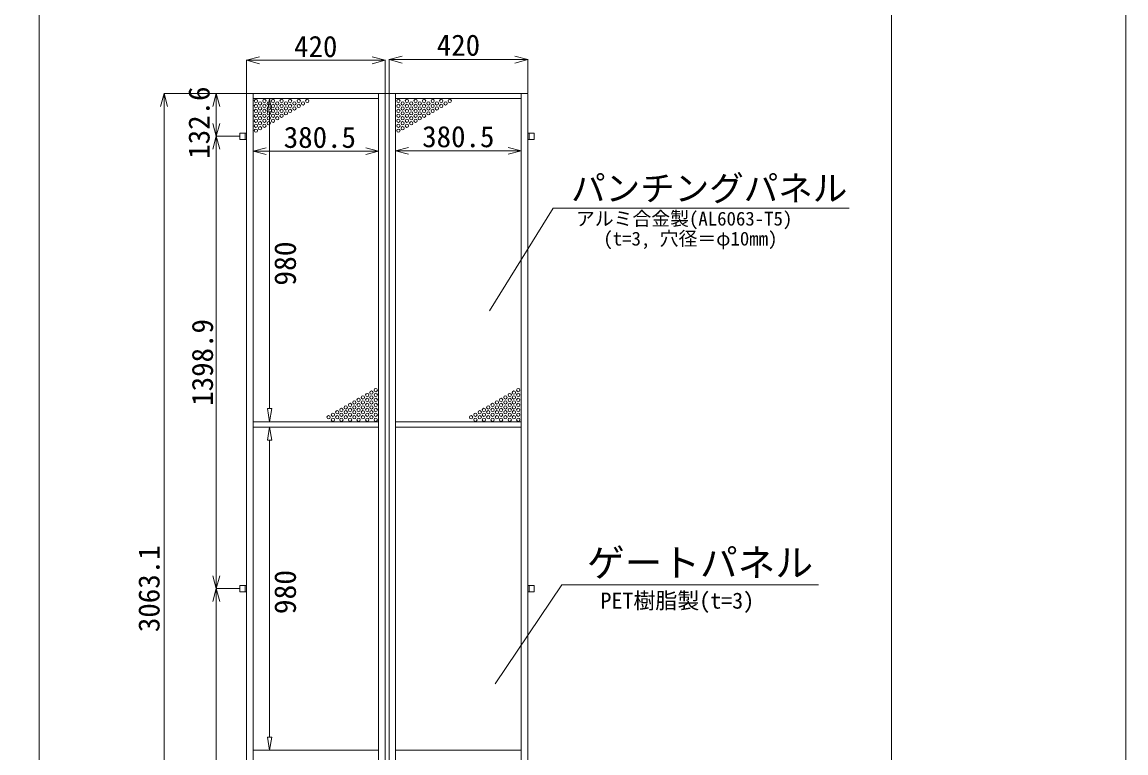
# Model space of a CAD drawing. Units: millimetres, scale not verified. Extents: x -9305 to 9305, y -6415 to 6415.
# Drawn here: x 5890 to 9305, y -3053 to -793 of the extents above; entities that cross this region are included whole.
import ezdxf
from ezdxf.enums import TextEntityAlignment as Align

# ---------------------------------------------------------------- set-up
doc = ezdxf.new("R2010")
doc.units = ezdxf.units.MM
doc.header["$LTSCALE"] = 40
for name, color, linetype, lineweight in [('0-0_0', 7, 'Continuous', 9), ('0-8_TEXT', 7, 'Continuous', 9), ('0-A_図面枠', 7, 'Continuous', 9), ('0-B_寸法', 7, 'Continuous', 9)]:
    doc.layers.add(name, color=color, linetype=linetype, lineweight=lineweight)
doc.styles.add('ＭＳ ゴシック', font='')
doc.styles.get('ＭＳ ゴシック').set_extended_font_data('MS Gothic')

msp = doc.modelspace()

# ---------------------------------------------------------------- linework, layer by layer
at = {"layer": '0-0_0'}
for p, q in [((6584.42, -1014), (7454.18, -1014)), ((6604.82, -1014), (6604.82, -4077.06)), ((6992.93, -1014), (6992.93, -4077.06)), ((7012.82, -4077.06), (7012.82, -1014)), ((7045.66, -1014), (7045.66, -4077.06)), ((7433.78, -1014), (7433.78, -4077.06)), ((6604.82, -1029.8), (6992.93, -1029.8)), ((7433.78, -1029.8), (7045.66, -1029.8)), ((6563.96, -1136.4), (6563.96, -1156.8)), ((6584.42, -1136.4), (6563.96, -1136.4)), ((6584.42, -1156.8), (6563.96, -1156.8)), ((6580.31, -1136.4), (6580.31, -1156.8)), ((7454.18, -1136.4), (7474.63, -1136.4)), ((7454.18, -1156.8), (7474.63, -1156.8)), ((7458.28, -1136.4), (7458.28, -1156.8)), ((7474.63, -1136.4), (7474.63, -1156.8)), ((6604.82, -2029.4), (6992.93, -2029.4)), ((6604.82, -2045.72), (6992.93, -2045.72)), ((7433.78, -2029.4), (7045.66, -2029.4)), ((7433.78, -2045.72), (7045.66, -2045.72)), ((6563.96, -2535.32), (6563.96, -2555.72)), ((6584.42, -2535.32), (6563.96, -2535.32)), ((6584.42, -2555.72), (6563.96, -2555.72)), ((6580.31, -2535.32), (6580.31, -2555.72)), ((7454.18, -2535.32), (7474.63, -2535.32)), ((7454.18, -2555.72), (7474.63, -2555.72)), ((7458.28, -2535.32), (7458.28, -2555.72)), ((7474.63, -2535.32), (7474.63, -2555.72)), ((6604.82, -3045.32), (6992.93, -3045.32)), ((7433.78, -3045.32), (7045.66, -3045.32))]:
    msp.add_line(p, q, dxfattribs=at)
msp.add_lwpolyline([(5942.88, -159.36), (8579.57, -159.36), (8579.57, -4538.21), (5942.88, -4538.21)], close=True, dxfattribs=at)
for points in [[(6584.42, -1014), (6584.42, -4077.06), (7012.82, -4077.06)], [(7454.18, -1014), (7454.18, -4077.06), (7025.78, -4077.06), (7025.78, -1014)]]:
    msp.add_lwpolyline(points, dxfattribs=at)
for centre in [(6613.22, -1037.37), (6613.22, -1052.67), (6626.48, -1045.02), (6626.48, -1060.32), (6639.74, -1037.37), (6639.74, -1052.67), (6653, -1045.02), (6653, -1060.32), (6666.26, -1037.37), (6666.26, -1052.67), (6679.52, -1045.02), (6679.52, -1060.32), (6692.78, -1037.37), (6692.78, -1052.67), (6706.04, -1045.02), (6706.04, -1060.32), (6719.3, -1037.37), (6719.3, -1052.67), (6732.56, -1045.02), (6732.56, -1060.32), (6745.82, -1037.37), (6745.82, -1052.67), (6759.08, -1045.02), (6772.34, -1037.37), (7054.07, -1037.37), (7054.07, -1052.67), (7067.33, -1045.02), (7067.33, -1060.32), (7080.59, -1037.37), (7080.59, -1052.67), (7093.85, -1045.02), (7093.85, -1060.32), (7107.11, -1037.37), (7107.11, -1052.67), (7120.37, -1045.02), (7120.37, -1060.32), (7133.63, -1037.37), (7133.63, -1052.67), (7146.89, -1045.02), (7146.89, -1060.32), (7160.15, -1037.37), (7160.15, -1052.67), (7173.41, -1045.02), (7173.41, -1060.32), (7186.67, -1037.37), (7186.67, -1052.67), (7199.93, -1045.02), (7213.19, -1037.37), (6613.22, -1067.97), (6613.22, -1083.27), (6626.48, -1075.62), (6626.48, -1090.92), (6639.74, -1067.97), (6639.74, -1083.27), (6653, -1075.62), (6653, -1090.92), (6666.26, -1067.97), (6666.26, -1083.27), (6679.52, -1075.62), (6679.52, -1090.92), (6692.78, -1067.97), (6692.78, -1083.27), (6706.04, -1075.62), (6719.3, -1067.97), (7054.07, -1067.97), (7054.07, -1083.27), (7067.33, -1075.62), (7067.33, -1090.92), (7080.59, -1067.97), (7080.59, -1083.27), (7093.85, -1075.62), (7093.85, -1090.92), (7107.11, -1067.97), (7107.11, -1083.27), (7120.37, -1075.62), (7120.37, -1090.92), (7133.63, -1067.97), (7133.63, -1083.27), (7146.89, -1075.62), (7160.15, -1067.97), (6613.22, -1098.57), (6613.22, -1113.87), (6613.22, -1129.17), (6626.48, -1106.22), (6626.48, -1121.52), (6639.74, -1098.57), (6639.74, -1113.87), (6653, -1106.22), (6666.26, -1098.57), (7054.07, -1098.57), (7054.07, -1113.87), (7054.07, -1129.17), (7067.33, -1106.22), (7067.33, -1121.52), (7080.59, -1098.57), (7080.59, -1113.87), (7093.85, -1106.22), (7107.11, -1098.57), (6957.57, -1946.61), (6970.83, -1938.96), (6984.09, -1931.31), (6984.09, -1946.61), (7398.42, -1946.61), (7411.68, -1938.96), (7424.94, -1931.31), (7424.94, -1946.61), (6891.27, -1984.86), (6904.53, -1977.21), (6917.79, -1969.56), (6917.79, -1984.86), (6931.05, -1961.91), (6931.05, -1977.21), (6944.31, -1954.26), (6944.31, -1969.56), (6944.31, -1984.86), (6957.57, -1961.91), (6957.57, -1977.21), (6970.83, -1954.26), (6970.83, -1969.56), (6970.83, -1984.86), (6984.09, -1961.91), (6984.09, -1977.21), (7332.12, -1984.86), (7345.38, -1977.21), (7358.64, -1969.56), (7358.64, -1984.86), (7371.9, -1961.91), (7371.9, -1977.21), (7385.16, -1954.26), (7385.16, -1969.56), (7385.16, -1984.86), (7398.42, -1961.91), (7398.42, -1977.21), (7411.68, -1954.26), (7411.68, -1969.56), (7411.68, -1984.86), (7424.94, -1961.91), (7424.94, -1977.21), (6838.23, -2015.46), (6851.49, -2007.81), (6864.75, -2000.16), (6864.75, -2015.46), (6878.01, -1992.51), (6878.01, -2007.81), (6891.27, -2000.16), (6891.27, -2015.46), (6904.53, -1992.51), (6904.53, -2007.81), (6917.79, -2000.16), (6917.79, -2015.46), (6931.05, -1992.51), (6931.05, -2007.81), (6944.31, -2000.16), (6944.31, -2015.46), (6957.57, -1992.51), (6957.57, -2007.81), (6970.83, -2000.16), (6970.83, -2015.46), (6984.09, -1992.51), (6984.09, -2007.81), (7279.08, -2015.46), (7292.34, -2007.81), (7305.6, -2000.16), (7305.6, -2015.46), (7318.86, -1992.51), (7318.86, -2007.81), (7332.12, -2000.16), (7332.12, -2015.46), (7345.38, -1992.51), (7345.38, -2007.81), (7358.64, -2000.16), (7358.64, -2015.46), (7371.9, -1992.51), (7371.9, -2007.81), (7385.16, -2000.16), (7385.16, -2015.46), (7398.42, -1992.51), (7398.42, -2007.81), (7411.68, -2000.16), (7411.68, -2015.46), (7424.94, -1992.51), (7424.94, -2007.81), (6851.49, -2023.11), (6878.01, -2023.11), (6904.53, -2023.11), (6931.05, -2023.11), (6957.57, -2023.11), (6984.09, -2023.11), (7292.34, -2023.11), (7318.86, -2023.11), (7345.38, -2023.11), (7371.9, -2023.11), (7398.42, -2023.11), (7424.94, -2023.11)]:
    msp.add_circle(centre, 5.1, dxfattribs=at)
at = {"layer": '0-8_TEXT'}
for p, q in [((7335.54, -1686.72), (7532.72, -1368.91)), ((7532.72, -1368.91), (8448.42, -1368.91))]:
    msp.add_line(p, q, dxfattribs=at)
msp.add_lwpolyline([(7353.5, -2839.92), (7560.06, -2533.62), (8353.17, -2533.62)], dxfattribs=at)
at = {"layer": '0-A_図面枠'}
msp.add_lwpolyline([(-9304.61, -6414.98), (9304.61, -6414.98), (9304.61, 6414.98), (-9304.61, 6414.98)], close=True, dxfattribs=at)
at = {"layer": '0-B_寸法'}
for p, q in [((6584.42, -1014.04), (6584.42, -910.45)), ((6584.42, -911.45), (6624.42, -911.45)), ((6972.82, -911.45), (6624.42, -911.45)), ((7012.82, -911.45), (6972.82, -911.45)), ((7012.82, -1012), (7012.82, -910.45)), ((7025.78, -1014.04), (7025.78, -908.29)), ((7025.78, -909.29), (7065.78, -909.29)), ((7414.18, -909.29), (7065.78, -909.29)), ((7454.18, -909.29), (7414.18, -909.29)), ((7454.18, -1012), (7454.18, -908.29)), ((6582.42, -1014), (6328.36, -1014)), ((6329.36, -1014), (6329.36, -1054)), ((6490.64, -1014), (6490.64, -1054)), ((6329.36, -1054), (6329.36, -4037.06)), ((6490.64, -1054), (6490.64, -1106.6)), ((6797.85, -1029.8), (6654.7, -1029.8)), ((6655.72, -1070.6), (6655.72, -1988.6)), ((6490.64, -1146.6), (6490.64, -1106.6)), ((6561.96, -1146.6), (6489.64, -1146.6)), ((6490.64, -1146.6), (6490.64, -1186.6)), ((6490.64, -1186.6), (6490.64, -2505.52)), ((6604.82, -1208.71), (6604.82, -1191.48)), ((6604.82, -1192.48), (6644.82, -1192.48)), ((6952.93, -1192.48), (6644.82, -1192.48)), ((6992.93, -1192.48), (6952.93, -1192.48)), ((6992.93, -1208.71), (6992.93, -1191.48)), ((7045.66, -1207.69), (7045.66, -1190.46)), ((7045.66, -1191.46), (7085.66, -1191.46)), ((7393.78, -1191.46), (7085.66, -1191.46)), ((7433.78, -1191.46), (7393.78, -1191.46)), ((7433.78, -1207.69), (7433.78, -1190.46)), ((6797.85, -2029.4), (6654.7, -2029.4)), ((6655.72, -2086.52), (6655.72, -3004.52)), ((6490.64, -2545.52), (6490.64, -2505.52)), ((6561.96, -2545.52), (6489.64, -2545.52)), ((6490.64, -2545.52), (6490.64, -2585.52)), ((6490.64, -2585.52), (6490.64, -3904.46))]:
    msp.add_line(p, q, dxfattribs=at)
at = {"layer": '0-B_寸法', "color": 134}
for p, q in [((6648.92, -1070.6), (6655.72, -1029.8)), ((6655.72, -1029.8), (6662.52, -1070.6)), ((6648.92, -1070.6), (6662.52, -1070.6)), ((6648.92, -1988.6), (6655.72, -2029.4)), ((6648.92, -1988.6), (6662.52, -1988.6)), ((6655.72, -2029.4), (6662.52, -1988.6)), ((6648.92, -2086.52), (6655.72, -2045.72)), ((6655.72, -2045.72), (6662.52, -2086.52)), ((6648.92, -2086.52), (6662.52, -2086.52)), ((6648.92, -3004.52), (6655.72, -3045.32)), ((6648.92, -3004.52), (6662.52, -3004.52)), ((6655.72, -3045.32), (6662.52, -3004.52))]:
    msp.add_line(p, q, dxfattribs=at)
at = {"layer": '0-B_寸法'}
for points in [[(6624.42, -922.17), (6584.42, -911.45), (6624.42, -900.74)], [(6972.82, -900.74), (7012.82, -911.45), (6972.82, -922.17)], [(7065.78, -920.01), (7025.78, -909.29), (7065.78, -898.58)], [(7414.18, -898.58), (7454.18, -909.29), (7414.18, -920.01)], [(6318.64, -1054), (6329.36, -1014), (6340.08, -1054)], [(6479.92, -1054), (6490.64, -1014), (6501.36, -1054)], [(6501.36, -1106.6), (6490.64, -1146.6), (6479.92, -1106.6)], [(6479.92, -1186.6), (6490.64, -1146.6), (6501.36, -1186.6)], [(6644.82, -1203.19), (6604.82, -1192.48), (6644.82, -1181.76)], [(6952.93, -1181.76), (6992.93, -1192.48), (6952.93, -1203.19)], [(7085.66, -1202.17), (7045.66, -1191.46), (7085.66, -1180.74)], [(7393.78, -1180.74), (7433.78, -1191.46), (7393.78, -1202.17)], [(6501.36, -2505.52), (6490.64, -2545.52), (6479.92, -2505.52)], [(6479.92, -2585.52), (6490.64, -2545.52), (6501.36, -2585.52)]]:
    msp.add_lwpolyline(points, dxfattribs=at)

# ---------------------------------------------------------------- texts
at = {"layer": '0-8_TEXT', "style": 'ＭＳ ゴシック'}
for s, height, p in [('パンチングパネル', 78.32, (7588.25, -1369.91)), ('アルミ合金製(AL6063-T5)', 42.72, (7603.36, -1435.44)), ('(t=3, 穴径＝φ10mm)', 42.72, (7688.05, -1497.18)), ('ゲートパネル', 85.44, (7637.56, -2533.6)), ('PET樹脂製(t=3)', 49.84, (7679.32, -2622.33))]:
    msp.add_text(s, height=height, dxfattribs=at).set_placement(p, align=Align.BOTTOM_LEFT)
at = {"layer": '0-B_寸法', "style": 'ＭＳ ゴシック'}
for s, p in [('420', (6731.42, -921.27)), ('420', (7172.78, -917.21)), ('380.5', (6699.5, -1202.1)), ('380.5', (7127.72, -1200.04))]:
    msp.add_text(s, height=65.69, dxfattribs=at).set_placement(p, align=Align.BOTTOM_LEFT)
for s, height, p in [('132.6', 65.69, (6489.86, -1215.98)), ('980', 67, (6757.24, -1608.51)), ('1398.9', 65.69, (6500.31, -1979.95)), ('3063.1', 65.69, (6335.02, -2679.92)), ('980', 67, (6757.24, -2624.43))]:
    msp.add_text(s, height=height, rotation=90, dxfattribs=at).set_placement(p, align=Align.BOTTOM_LEFT)

doc.saveas('drawing.dxf')
